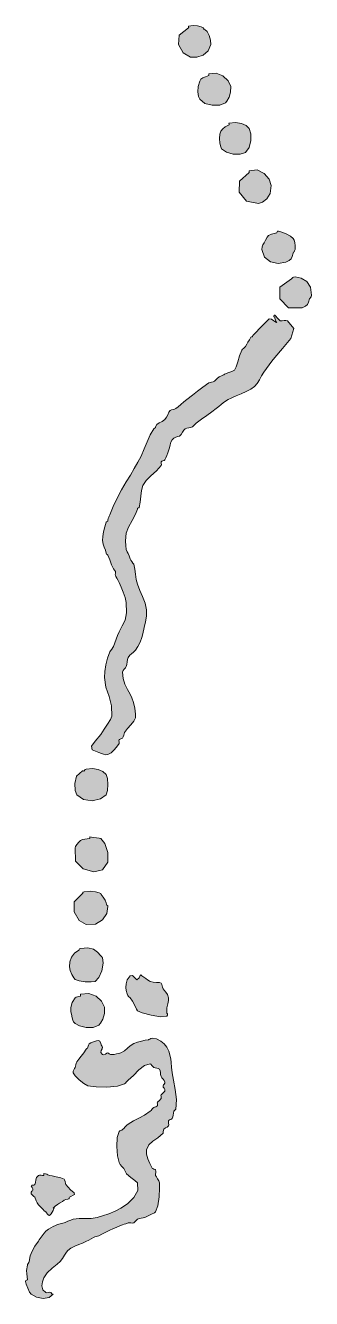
# Model space of a CAD drawing. Header units: inches. Extents: x -493 to 820, y -401 to 913.
# Drawn here: x 118.9 to 135.4, y 767.7 to 841.4 of the extents above; entities that cross this region are included whole.
import ezdxf

# ---------------------------------------------------------------- set-up
doc = ezdxf.new("R2010")
doc.units = ezdxf.units.IN
doc.header["$MEASUREMENT"] = 0
doc.layers.add('Layer 1', color=7, linetype='Continuous')

msp = doc.modelspace()

# ---------------------------------------------------------------- hatches: boundary and pattern name
at = {"layer": 'Layer 1', "true_color": 0xffffff}
for points in [[(128.355, 841.229), (128.358, 841.247), (128.355, 841.282), (128.352, 841.317), (128.355, 841.335), (128.614, 841.374), (128.873, 841.349), (129.084, 841.291), (129.202, 841.229), (129.226, 841.19), (129.231, 841.158), (129.248, 841.135), (129.308, 841.123), (129.43, 841.025), (129.541, 840.798), (129.614, 840.521), (129.626, 840.276), (129.476, 839.902), (129.189, 839.655), (128.829, 839.533), (128.461, 839.535), (128.035, 839.788), (127.764, 840.269), (127.815, 840.807)], [(129.52, 838.476), (129.523, 838.494), (129.52, 838.529), (129.517, 838.564), (129.52, 838.582), (129.934, 838.618), (130.331, 838.453), (130.639, 838.167), (130.791, 837.841), (130.78, 837.517), (130.685, 837.222), (130.563, 836.998), (130.473, 836.888), (130.146, 836.768), (129.718, 836.755), (129.297, 836.861), (128.991, 837.1), (128.925, 837.265), (128.885, 837.528), (128.897, 837.842), (128.991, 838.158), (129.065, 838.265), (129.172, 838.341), (129.321, 838.405)], [(130.685, 835.617), (130.688, 835.635), (130.685, 835.671), (130.682, 835.707), (130.685, 835.723), (131.069, 835.757), (131.404, 835.7), (131.671, 835.576), (131.85, 835.405), (131.95, 835.106), (131.952, 834.708), (131.851, 834.314), (131.638, 834.029), (131.329, 833.924), (130.925, 833.932), (130.534, 834.041), (130.261, 834.241), (130.215, 834.354), (130.163, 834.569), (130.133, 834.832), (130.155, 835.088), (130.219, 835.265), (130.319, 835.398), (130.469, 835.509)], [(131.85, 832.864), (131.853, 832.882), (131.85, 832.917), (131.846, 832.952), (131.85, 832.97), (132.31, 833.011), (132.708, 832.812), (132.995, 832.48), (133.12, 832.123), (133.069, 831.659), (132.877, 831.339), (132.621, 831.147), (132.379, 831.064), (131.692, 831.214), (131.28, 831.736), (131.285, 832.373)], [(133.438, 829.37), (133.449, 829.391), (133.46, 829.431), (133.486, 829.467), (133.543, 829.476), (133.737, 829.423), (133.99, 829.322), (134.23, 829.192), (134.391, 829.053), (134.442, 828.952), (134.485, 828.807), (134.507, 828.625), (134.497, 828.417), (134.474, 828.331), (134.444, 828.283), (134.414, 828.249), (134.391, 828.206), (134.331, 828.014), (134.267, 827.876), (134.159, 827.771), (133.967, 827.676), (133.516, 827.597), (133.08, 827.695), (132.744, 827.969), (132.59, 828.417), (132.601, 828.567), (132.646, 828.682), (132.717, 828.797), (132.802, 828.947), (132.885, 829.118), (132.973, 829.229), (133.134, 829.304)], [(134.285, 826.723), (134.324, 826.747), (134.364, 826.784), (134.418, 826.817), (134.497, 826.829), (134.85, 826.756), (135.176, 826.56), (135.401, 826.234), (135.449, 825.771), (135.428, 825.682), (135.398, 825.635), (135.368, 825.603), (135.343, 825.559), (135.283, 825.367), (135.22, 825.229), (135.112, 825.124), (134.92, 825.029), (134.112, 825.04), (133.627, 825.554), (133.63, 826.23)], [(133.332, 824.5), (133.267, 824.516), (133.267, 824.562), (133.299, 824.603), (133.332, 824.605), (133.383, 824.547), (133.479, 824.443), (133.582, 824.341), (133.649, 824.288), (133.75, 824.279), (133.864, 824.294), (133.976, 824.306), (134.073, 824.288), (134.438, 823.834), (134.247, 823.27), (133.783, 822.685), (133.332, 822.17), (133.167, 821.958), (133.002, 821.742), (132.843, 821.528), (132.696, 821.323), (132.566, 821.106), (132.443, 820.871), (132.314, 820.651), (132.167, 820.477), (131.953, 820.332), (131.676, 820.194), (131.38, 820.065), (131.108, 819.947), (130.969, 819.884), (130.809, 819.812), (130.64, 819.728), (130.473, 819.629), (130.35, 819.54), (130.23, 819.441), (130.1, 819.33), (129.943, 819.206), (129.696, 819.024), (129.403, 818.813), (129.088, 818.586), (128.779, 818.358), (128.722, 818.307), (128.668, 818.249), (128.617, 818.192), (128.567, 818.147), (128.467, 818.105), (128.357, 818.093), (128.247, 818.081), (128.144, 818.041), (128.077, 817.96), (128.006, 817.833), (127.924, 817.704), (127.826, 817.618), (127.729, 817.586), (127.617, 817.552), (127.503, 817.499), (127.402, 817.406), (127.332, 817.272), (127.286, 817.116), (127.245, 816.945), (127.19, 816.771), (127.143, 816.641), (127.092, 816.499), (127.038, 816.361), (126.979, 816.241), (126.938, 816.211), (126.87, 816.186), (126.804, 816.161), (126.767, 816.135), (126.762, 816.086), (126.771, 816.026), (126.778, 815.968), (126.767, 815.923), (126.488, 815.614), (126.179, 815.321), (125.899, 815.039), (125.708, 814.759), (125.627, 814.467), (125.591, 814.132), (125.561, 813.793), (125.497, 813.488), (125.475, 813.47), (125.44, 813.46), (125.408, 813.438), (125.391, 813.382), (125.293, 813.1), (125.088, 812.738), (124.876, 812.354), (124.755, 812.006), (124.73, 811.782), (124.716, 811.531), (124.721, 811.279), (124.755, 811.053), (124.8, 810.926), (124.854, 810.816), (124.913, 810.693), (124.967, 810.523), (125.009, 810.437), (125.075, 810.35), (125.14, 810.271), (125.179, 810.206), (125.245, 809.925), (125.287, 809.624), (125.328, 809.323), (125.391, 809.041), (125.53, 808.685), (125.697, 808.328), (125.843, 807.958), (125.92, 807.559), (125.916, 807.192), (125.865, 806.869), (125.789, 806.546), (125.708, 806.183), (125.647, 805.954), (125.55, 805.699), (125.426, 805.448), (125.285, 805.229), (125.177, 805.117), (125.063, 805.026), (124.955, 804.932), (124.861, 804.806), (124.829, 804.697), (124.812, 804.556), (124.792, 804.407), (124.755, 804.276), (124.704, 804.205), (124.636, 804.134), (124.574, 804.055), (124.543, 803.959), (124.571, 803.591), (124.677, 803.256), (124.822, 802.956), (124.967, 802.688), (125.065, 802.475), (125.162, 802.199), (125.241, 801.877), (125.285, 801.523), (125.288, 801.472), (125.291, 801.417), (125.29, 801.363), (125.285, 801.312), (125.192, 801.117), (125.021, 800.913), (124.823, 800.697), (124.649, 800.465), (124.623, 800.395), (124.603, 800.31), (124.58, 800.223), (124.543, 800.147), (124.501, 800.119), (124.434, 800.093), (124.368, 800.066), (124.332, 800.041), (124.325, 799.992), (124.333, 799.934), (124.341, 799.877), (124.332, 799.83), (124.24, 799.692), (124.08, 799.489), (123.887, 799.298), (123.696, 799.194), (123.541, 799.181), (123.43, 799.205), (123.319, 799.25), (123.167, 799.3), (122.773, 799.464), (122.747, 799.671), (122.956, 799.958), (123.273, 800.359), (123.476, 800.653), (123.674, 800.952), (123.831, 801.219), (123.908, 801.418), (123.904, 802.015), (123.754, 802.556), (123.576, 803.084), (123.485, 803.641), (123.506, 804), (123.574, 804.38), (123.676, 804.761), (123.802, 805.124), (123.844, 805.196), (123.91, 805.287), (123.975, 805.376), (124.014, 805.441), (124.089, 805.646), (124.161, 805.861), (124.238, 806.078), (124.332, 806.288), (124.52, 806.629), (124.681, 806.971), (124.773, 807.395), (124.755, 807.982), (124.688, 808.284), (124.58, 808.578), (124.454, 808.865), (124.332, 809.147), (124.279, 809.263), (124.215, 809.389), (124.157, 809.5), (124.12, 809.57), (124.117, 809.616), (124.125, 809.681), (124.131, 809.744), (124.12, 809.782), (124.013, 809.931), (123.906, 810.169), (123.801, 810.453), (123.696, 810.735), (123.674, 810.754), (123.64, 810.763), (123.607, 810.784), (123.591, 810.841), (123.554, 811.016), (123.484, 811.18), (123.416, 811.359), (123.379, 811.582), (123.393, 811.801), (123.44, 812.074), (123.51, 812.365), (123.591, 812.641), (123.611, 812.658), (123.646, 812.668), (123.679, 812.692), (123.696, 812.747), (123.71, 812.848), (123.735, 812.92), (123.768, 812.985), (123.802, 813.064), (123.999, 813.55), (124.229, 814.031), (124.485, 814.506), (124.755, 814.971), (124.989, 815.361), (125.211, 815.736), (125.417, 816.099), (125.603, 816.453), (125.791, 816.875), (125.956, 817.29), (126.13, 817.683), (126.344, 818.041), (126.377, 818.065), (126.41, 818.07), (126.437, 818.086), (126.449, 818.147), (126.513, 818.278), (126.653, 818.375), (126.825, 818.463), (126.979, 818.57), (127.076, 818.701), (127.147, 818.849), (127.213, 818.99), (127.296, 819.1), (127.369, 819.137), (127.455, 819.156), (127.542, 819.173), (127.614, 819.206), (127.742, 819.311), (127.9, 819.448), (128.074, 819.596), (128.25, 819.735), (128.571, 819.98), (128.873, 820.212), (129.181, 820.444), (129.52, 820.688), (129.59, 820.719), (129.675, 820.737), (129.762, 820.758), (129.838, 820.794), (129.917, 820.866), (130, 820.95), (130.108, 821.035), (130.261, 821.111), (130.336, 821.143), (130.386, 821.169), (130.427, 821.193), (130.473, 821.217), (130.623, 821.279), (130.786, 821.336), (130.925, 821.387), (131.002, 821.429), (131.104, 821.624), (131.189, 821.918), (131.287, 822.259), (131.426, 822.594), (131.468, 822.644), (131.526, 822.691), (131.587, 822.743), (131.638, 822.806), (131.708, 822.929), (131.78, 823.054), (131.86, 823.187), (131.955, 823.335), (131.987, 823.359), (132.021, 823.364), (132.047, 823.381), (132.061, 823.441), (132.198, 823.575), (132.507, 823.898), (132.831, 824.231), (133.014, 824.394), (133.137, 824.374), (133.271, 824.292), (133.381, 824.208), (133.438, 824.182), (133.406, 824.218), (133.363, 824.328), (133.331, 824.445)], [(122.32, 798.241), (122.342, 798.264), (122.351, 798.296), (122.372, 798.326), (122.426, 798.347), (122.802, 798.374), (123.134, 798.324), (123.402, 798.207), (123.591, 798.029), (123.658, 797.804), (123.682, 797.458), (123.661, 797.106), (123.591, 796.865), (123.271, 796.624), (122.788, 796.515), (122.283, 796.581), (121.896, 796.865), (121.806, 797.114), (121.771, 797.514), (121.878, 797.933), (122.214, 798.241), (122.239, 798.245), (122.268, 798.241), (122.295, 798.237)], [(122.638, 794.324), (122.638, 794.34), (122.638, 794.377), (122.638, 794.413), (122.638, 794.43), (122.846, 794.396), (123.034, 794.371), (123.182, 794.348), (123.273, 794.324), (123.516, 794.039), (123.688, 793.531), (123.678, 792.97), (123.379, 792.523), (122.878, 792.409), (122.267, 792.569), (121.814, 793.024), (121.791, 793.794), (121.825, 793.86), (121.903, 793.984), (122.004, 794.119), (122.108, 794.218), (122.219, 794.266), (122.349, 794.291), (122.491, 794.306)], [(122.214, 791.147), (122.236, 791.171), (122.246, 791.201), (122.267, 791.231), (122.32, 791.253), (122.678, 791.278), (122.977, 791.24), (123.186, 791.182), (123.273, 791.147), (123.31, 791.093), (123.423, 790.944), (123.542, 790.765), (123.591, 790.618), (123.602, 790.528), (123.638, 790.475), (123.677, 790.44), (123.696, 790.406), (123.627, 789.993), (123.375, 789.619), (122.966, 789.374), (122.426, 789.347), (122.04, 789.596), (121.742, 790.092), (121.733, 790.666)], [(122.002, 787.865), (122.024, 787.889), (122.034, 787.919), (122.055, 787.949), (122.108, 787.971), (122.539, 788.002), (122.859, 787.924), (123.096, 787.764), (123.273, 787.547), (123.295, 787.521), (123.333, 787.482), (123.366, 787.45), (123.379, 787.441), (123.409, 787.112), (123.334, 786.685), (123.176, 786.291), (122.956, 786.065), (122.733, 786.036), (122.385, 786.043), (122.031, 786.088), (121.791, 786.171), (121.717, 786.271), (121.614, 786.468), (121.52, 786.701), (121.473, 786.912), (121.494, 787.193), (121.589, 787.461), (121.759, 787.693)], [(124.967, 786.383), (125.119, 786.407), (125.248, 786.267), (125.37, 786.159), (125.497, 786.277), (125.554, 786.411), (125.59, 786.441), (125.658, 786.389), (125.814, 786.277), (125.888, 786.227), (125.98, 786.162), (126.069, 786.101), (126.132, 786.065), (126.306, 786.025), (126.495, 786.01), (126.662, 785.996), (126.767, 785.959), (126.811, 785.889), (126.825, 785.808), (126.837, 785.723), (126.873, 785.642), (126.946, 785.559), (127.041, 785.447), (127.131, 785.301), (127.19, 785.112), (127.185, 784.957), (127.143, 784.771), (127.098, 784.543), (127.085, 784.265), (127.102, 784.235), (127.13, 784.182), (127.135, 784.118), (127.085, 784.053), (126.73, 784.014), (126.192, 784.108), (125.677, 784.255), (125.391, 784.371), (125.339, 784.467), (125.237, 784.676), (125.105, 784.918), (124.967, 785.112), (124.882, 785.2), (124.842, 785.251), (124.812, 785.339), (124.755, 785.536), (124.725, 785.711), (124.736, 785.927), (124.81, 786.159)], [(122.108, 785.218), (122.112, 785.235), (122.108, 785.271), (122.105, 785.307), (122.108, 785.324), (122.588, 785.364), (123.011, 785.207), (123.326, 784.923), (123.485, 784.583), (123.487, 784.208), (123.393, 783.882), (123.266, 783.642), (123.167, 783.524), (122.835, 783.405), (122.429, 783.402), (122.048, 783.487), (121.791, 783.63), (121.703, 783.734), (121.662, 783.83), (121.632, 783.958), (121.579, 784.159), (121.556, 784.31), (121.558, 784.562), (121.624, 784.852), (121.791, 785.112), (121.859, 785.158), (121.932, 785.178), (122.014, 785.191)], [(126.026, 782.677), (126.054, 782.694), (126.103, 782.731), (126.167, 782.767), (126.238, 782.783), (126.505, 782.734), (126.74, 782.612), (126.935, 782.444), (127.085, 782.253), (127.151, 782.142), (127.204, 782.028), (127.25, 781.895), (127.296, 781.724), (127.321, 781.583), (127.344, 781.37), (127.371, 781.095), (127.402, 780.771), (127.476, 780.341), (127.581, 779.807), (127.648, 779.225), (127.614, 778.653), (127.6, 778.648), (127.567, 778.624), (127.531, 778.588), (127.508, 778.547), (127.485, 778.437), (127.467, 778.333), (127.443, 778.231), (127.402, 778.124), (127.362, 778.092), (127.295, 778.067), (127.229, 778.044), (127.19, 778.018), (127.181, 777.945), (127.194, 777.857), (127.205, 777.771), (127.19, 777.7), (127.116, 777.639), (127.013, 777.584), (126.919, 777.508), (126.873, 777.383), (126.874, 777.361), (126.876, 777.328), (126.877, 777.296), (126.873, 777.277), (126.573, 777.015), (126.281, 776.819), (126.048, 776.613), (125.92, 776.324), (125.923, 776.071), (125.996, 775.807), (126.109, 775.538), (126.238, 775.265), (126.278, 775.233), (126.345, 775.208), (126.411, 775.186), (126.449, 775.159), (126.461, 775.085), (126.451, 775.001), (126.44, 774.917), (126.449, 774.842), (126.498, 774.751), (126.564, 774.646), (126.626, 774.532), (126.661, 774.418), (126.669, 774.1), (126.643, 773.597), (126.572, 773.081), (126.449, 772.724), (126.373, 772.67), (126.218, 772.591), (126.02, 772.499), (125.814, 772.406), (125.723, 772.378), (125.618, 772.36), (125.506, 772.338), (125.391, 772.3), (125.339, 772.259), (125.28, 772.191), (125.223, 772.125), (125.179, 772.089), (125.104, 772.078), (125.021, 772.086), (124.938, 772.096), (124.861, 772.089), (124.79, 772.064), (124.718, 772.038), (124.639, 772.01), (124.543, 771.983), (124.417, 771.936), (124.21, 771.846), (123.984, 771.746), (123.802, 771.665), (123.65, 771.595), (123.497, 771.518), (123.337, 771.435), (123.167, 771.348), (123.096, 771.32), (123.017, 771.3), (122.933, 771.276), (122.85, 771.242), (122.728, 771.171), (122.586, 771.091), (122.418, 771.006), (122.214, 770.924), (122.002, 770.846), (121.777, 770.75), (121.559, 770.634), (121.367, 770.5), (121.293, 770.401), (121.183, 770.225), (121.06, 770.027), (120.943, 769.865), (120.761, 769.702), (120.479, 769.472), (120.191, 769.201), (119.991, 768.912), (119.908, 768.68), (119.873, 768.442), (119.923, 768.227), (120.097, 768.065), (120.169, 768.053), (120.254, 768.063), (120.339, 768.075), (120.414, 768.065), (120.415, 768.042), (120.443, 767.986), (120.483, 767.943), (120.52, 767.959), (120.296, 767.766), (119.95, 767.715), (119.571, 767.787), (119.25, 767.959), (119.164, 768.087), (119.059, 768.309), (118.969, 768.542), (118.932, 768.701), (118.948, 768.755), (118.984, 768.784), (119.021, 768.798), (119.038, 768.807), (119.027, 768.978), (119.002, 769.136), (118.995, 769.341), (119.038, 769.653), (119.056, 769.687), (119.089, 769.735), (119.123, 769.795), (119.144, 769.865), (119.21, 770.184), (119.323, 770.465), (119.479, 770.737), (119.673, 771.03), (119.726, 771.111), (119.776, 771.189), (119.828, 771.268), (119.885, 771.348), (120.007, 771.507), (120.114, 771.617), (120.266, 771.725), (120.52, 771.877), (120.661, 771.948), (120.789, 771.99), (120.941, 772.029), (121.155, 772.089), (121.224, 772.12), (121.369, 772.186), (121.54, 772.256), (121.685, 772.3), (122.024, 772.337), (122.368, 772.342), (122.715, 772.353), (123.061, 772.406), (123.381, 772.495), (123.746, 772.616), (124.112, 772.764), (124.438, 772.936), (124.815, 773.201), (125.184, 773.555), (125.417, 773.969), (125.391, 774.418), (125.255, 774.541), (125.007, 774.717), (124.765, 774.929), (124.649, 775.159), (124.604, 775.239), (124.504, 775.354), (124.398, 775.479), (124.332, 775.583), (124.25, 775.97), (124.205, 776.506), (124.225, 777.03), (124.332, 777.383), (124.377, 777.418), (124.434, 777.439), (124.493, 777.458), (124.543, 777.489), (124.614, 777.561), (124.696, 777.65), (124.782, 777.738), (124.861, 777.806), (125.165, 777.989), (125.485, 778.148), (125.811, 778.321), (126.132, 778.547), (126.187, 778.603), (126.229, 778.655), (126.275, 778.708), (126.344, 778.759), (126.389, 778.781), (126.454, 778.808), (126.516, 778.838), (126.555, 778.865), (126.562, 778.91), (126.553, 778.974), (126.544, 779.037), (126.555, 779.077), (126.603, 779.118), (126.669, 779.181), (126.732, 779.244), (126.767, 779.289), (126.771, 779.334), (126.763, 779.399), (126.757, 779.462), (126.767, 779.5), (126.809, 779.54), (126.88, 779.609), (126.948, 779.677), (126.979, 779.712), (126.977, 779.815), (126.937, 779.885), (126.891, 779.947), (126.873, 780.03), (126.895, 780.083), (126.935, 780.128), (126.971, 780.176), (126.979, 780.242), (126.942, 780.332), (126.878, 780.416), (126.812, 780.492), (126.767, 780.559), (126.734, 780.684), (126.728, 780.792), (126.715, 780.891), (126.661, 780.982), (126.598, 781.017), (126.507, 781.042), (126.413, 781.063), (126.344, 781.088), (126.301, 781.128), (126.23, 781.2), (126.164, 781.269), (126.132, 781.3), (125.812, 781.208), (125.486, 780.945), (125.166, 780.622), (124.861, 780.348), (124.804, 780.296), (124.75, 780.237), (124.7, 780.181), (124.649, 780.136), (124.236, 780.001), (123.631, 779.95), (123.005, 779.965), (122.532, 780.03), (122.304, 780.151), (122.029, 780.371), (121.793, 780.605), (121.685, 780.771), (121.687, 780.866), (121.714, 780.945), (121.753, 781.017), (121.791, 781.088), (121.813, 781.156), (121.835, 781.24), (121.862, 781.328), (121.896, 781.406), (122.013, 781.572), (122.154, 781.74), (122.298, 781.926), (122.426, 782.147), (122.447, 782.168), (122.478, 782.181), (122.508, 782.203), (122.532, 782.253), (122.565, 782.369), (122.613, 782.454), (122.7, 782.518), (122.85, 782.571), (123.028, 782.626), (123.143, 782.649), (123.217, 782.606), (123.273, 782.465), (123.299, 782.398), (123.334, 782.331), (123.365, 782.277), (123.379, 782.253), (123.353, 782.164), (123.298, 782.065), (123.283, 781.955), (123.379, 781.83), (123.46, 781.814), (123.544, 781.856), (123.625, 781.911), (123.696, 781.936), (123.727, 781.917), (123.773, 781.88), (123.835, 781.844), (123.908, 781.83), (124.054, 781.842), (124.191, 781.865), (124.319, 781.897), (124.438, 781.936), (124.658, 782.052), (124.827, 782.194), (124.986, 782.339), (125.179, 782.465), (125.395, 782.552), (125.623, 782.615), (125.84, 782.656)], [(119.991, 774.842), (119.992, 774.858), (119.991, 774.895), (119.991, 774.931), (119.991, 774.947), (120.09, 774.926), (120.162, 774.902), (120.228, 774.875), (120.309, 774.842), (120.464, 774.808), (120.709, 774.765), (120.966, 774.708), (121.155, 774.63), (121.184, 774.576), (121.213, 774.478), (121.239, 774.376), (121.261, 774.312), (121.528, 774.001), (121.736, 773.838), (121.76, 773.728), (121.473, 773.571), (121.452, 773.546), (121.445, 773.513), (121.425, 773.481), (121.367, 773.465), (121.263, 773.447), (121.165, 773.404), (121.062, 773.339), (120.943, 773.253), (120.893, 773.227), (120.785, 773.164), (120.65, 773.066), (120.52, 772.936), (120.584, 772.971), (120.531, 772.815), (120.42, 772.615), (120.309, 772.512), (120.266, 772.54), (120.204, 772.606), (120.142, 772.678), (120.097, 772.724), (120.019, 772.793), (119.952, 772.866), (119.878, 772.947), (119.779, 773.042), (119.675, 773.146), (119.613, 773.247), (119.554, 773.377), (119.461, 773.571), (119.421, 773.617), (119.35, 773.683), (119.281, 773.747), (119.25, 773.783), (119.253, 773.877), (119.288, 773.926), (119.331, 773.956), (119.355, 773.995), (119.346, 774.072), (119.311, 774.145), (119.271, 774.196), (119.25, 774.206), (119.292, 774.268), (119.348, 774.277), (119.408, 774.278), (119.461, 774.312), (119.505, 774.431), (119.527, 774.574), (119.569, 774.719), (119.673, 774.842), (119.738, 774.857), (119.827, 774.851), (119.918, 774.84)]]:
    msp.add_hatch(color=7, dxfattribs=at).paths.add_polyline_path(points)

# ---------------------------------------------------------------- linework, layer by layer
at = {"layer": 'Layer 1', "lineweight": 0}
for points in [[(128.355, 841.229), (128.358, 841.247), (128.355, 841.282), (128.352, 841.317), (128.355, 841.335), (128.614, 841.374), (128.873, 841.349), (129.084, 841.291), (129.202, 841.229), (129.226, 841.19), (129.231, 841.158), (129.248, 841.135), (129.308, 841.123), (129.43, 841.025), (129.541, 840.798), (129.614, 840.521), (129.626, 840.276), (129.476, 839.902), (129.189, 839.655), (128.829, 839.533), (128.461, 839.535), (128.035, 839.788), (127.764, 840.269), (127.815, 840.807), (128.355, 841.229), (128.355, 841.229)], [(129.52, 838.476), (129.523, 838.494), (129.52, 838.529), (129.517, 838.564), (129.52, 838.582), (129.934, 838.618), (130.331, 838.453), (130.639, 838.167), (130.791, 837.841), (130.78, 837.517), (130.685, 837.222), (130.563, 836.998), (130.473, 836.888), (130.146, 836.768), (129.718, 836.755), (129.297, 836.861), (128.991, 837.1), (128.925, 837.265), (128.885, 837.528), (128.897, 837.842), (128.991, 838.158), (129.065, 838.265), (129.172, 838.341), (129.321, 838.405), (129.52, 838.476), (129.52, 838.476)], [(130.685, 835.617), (130.688, 835.635), (130.685, 835.671), (130.682, 835.707), (130.685, 835.723), (131.069, 835.757), (131.404, 835.7), (131.671, 835.576), (131.85, 835.405), (131.95, 835.106), (131.952, 834.708), (131.851, 834.314), (131.638, 834.029), (131.329, 833.924), (130.925, 833.932), (130.534, 834.041), (130.261, 834.241), (130.215, 834.354), (130.163, 834.569), (130.133, 834.832), (130.155, 835.088), (130.219, 835.265), (130.319, 835.398), (130.469, 835.509), (130.685, 835.617), (130.685, 835.617)], [(131.85, 832.864), (131.853, 832.882), (131.85, 832.917), (131.846, 832.952), (131.85, 832.97), (132.31, 833.011), (132.708, 832.812), (132.995, 832.48), (133.12, 832.123), (133.069, 831.659), (132.877, 831.339), (132.621, 831.147), (132.379, 831.064), (131.692, 831.214), (131.28, 831.736), (131.285, 832.373), (131.85, 832.864), (131.85, 832.864)], [(133.438, 829.37), (133.449, 829.391), (133.46, 829.431), (133.486, 829.467), (133.543, 829.476), (133.737, 829.423), (133.99, 829.322), (134.23, 829.192), (134.391, 829.053), (134.442, 828.952), (134.485, 828.807), (134.507, 828.625), (134.497, 828.417), (134.474, 828.331), (134.444, 828.283), (134.414, 828.249), (134.391, 828.206), (134.331, 828.014), (134.267, 827.876), (134.159, 827.771), (133.967, 827.676), (133.516, 827.597), (133.08, 827.695), (132.744, 827.969), (132.59, 828.417), (132.601, 828.567), (132.646, 828.682), (132.717, 828.797), (132.802, 828.947), (132.885, 829.118), (132.973, 829.229), (133.134, 829.304), (133.438, 829.37), (133.438, 829.37)], [(134.285, 826.723), (134.324, 826.747), (134.364, 826.784), (134.418, 826.817), (134.497, 826.829), (134.85, 826.756), (135.176, 826.56), (135.401, 826.234), (135.449, 825.771), (135.428, 825.682), (135.398, 825.635), (135.368, 825.603), (135.343, 825.559), (135.283, 825.367), (135.22, 825.229), (135.112, 825.124), (134.92, 825.029), (134.112, 825.04), (133.627, 825.554), (133.63, 826.23), (134.285, 826.723), (134.285, 826.723)], [(133.332, 824.5), (133.267, 824.516), (133.267, 824.562), (133.299, 824.603), (133.332, 824.605), (133.383, 824.547), (133.479, 824.443), (133.582, 824.341), (133.649, 824.288), (133.75, 824.279), (133.864, 824.294), (133.976, 824.306), (134.073, 824.288), (134.438, 823.834), (134.247, 823.27), (133.783, 822.685), (133.332, 822.17), (133.167, 821.958), (133.002, 821.742), (132.843, 821.528), (132.696, 821.323), (132.566, 821.106), (132.443, 820.871), (132.314, 820.651), (132.167, 820.477), (131.953, 820.332), (131.676, 820.194), (131.38, 820.065), (131.108, 819.947), (130.969, 819.884), (130.809, 819.812), (130.64, 819.728), (130.473, 819.629), (130.35, 819.54), (130.23, 819.441), (130.1, 819.33), (129.943, 819.206), (129.696, 819.024), (129.403, 818.813), (129.088, 818.586), (128.779, 818.358), (128.722, 818.307), (128.668, 818.249), (128.617, 818.192), (128.567, 818.147), (128.467, 818.105), (128.357, 818.093), (128.247, 818.081), (128.144, 818.041), (128.077, 817.96), (128.006, 817.833), (127.924, 817.704), (127.826, 817.618), (127.729, 817.586), (127.617, 817.552), (127.503, 817.499), (127.402, 817.406), (127.332, 817.272), (127.286, 817.116), (127.245, 816.945), (127.19, 816.771), (127.143, 816.641), (127.092, 816.499), (127.038, 816.361), (126.979, 816.241), (126.938, 816.211), (126.87, 816.186), (126.804, 816.161), (126.767, 816.135), (126.762, 816.086), (126.771, 816.026), (126.778, 815.968), (126.767, 815.923), (126.488, 815.614), (126.179, 815.321), (125.899, 815.039), (125.708, 814.759), (125.627, 814.467), (125.591, 814.132), (125.561, 813.793), (125.497, 813.488), (125.475, 813.47), (125.44, 813.46), (125.408, 813.438), (125.391, 813.382), (125.293, 813.1), (125.088, 812.738), (124.876, 812.354), (124.755, 812.006), (124.73, 811.782), (124.716, 811.531), (124.721, 811.279), (124.755, 811.053), (124.8, 810.926), (124.854, 810.816), (124.913, 810.693), (124.967, 810.523), (125.009, 810.437), (125.075, 810.35), (125.14, 810.271), (125.179, 810.206), (125.245, 809.925), (125.287, 809.624), (125.328, 809.323), (125.391, 809.041), (125.53, 808.685), (125.697, 808.328), (125.843, 807.958), (125.92, 807.559), (125.916, 807.192), (125.865, 806.869), (125.789, 806.546), (125.708, 806.183), (125.647, 805.954), (125.55, 805.699), (125.426, 805.448), (125.285, 805.229), (125.177, 805.117), (125.063, 805.026), (124.955, 804.932), (124.861, 804.806), (124.829, 804.697), (124.812, 804.556), (124.792, 804.407), (124.755, 804.276), (124.704, 804.205), (124.636, 804.134), (124.574, 804.055), (124.543, 803.959), (124.571, 803.591), (124.677, 803.256), (124.822, 802.956), (124.967, 802.688), (125.065, 802.475), (125.162, 802.199), (125.241, 801.877), (125.285, 801.523), (125.288, 801.472), (125.291, 801.417), (125.29, 801.363), (125.285, 801.312), (125.192, 801.117), (125.021, 800.913), (124.823, 800.697), (124.649, 800.465), (124.623, 800.395), (124.603, 800.31), (124.58, 800.223), (124.543, 800.147), (124.501, 800.119), (124.434, 800.093), (124.368, 800.066), (124.332, 800.041), (124.325, 799.992), (124.333, 799.934), (124.341, 799.877), (124.332, 799.83), (124.24, 799.692), (124.08, 799.489), (123.887, 799.298), (123.696, 799.194), (123.541, 799.181), (123.43, 799.205), (123.319, 799.25), (123.167, 799.3), (122.773, 799.464), (122.747, 799.671), (122.956, 799.958), (123.273, 800.359), (123.476, 800.653), (123.674, 800.952), (123.831, 801.219), (123.908, 801.418), (123.904, 802.015), (123.754, 802.556), (123.576, 803.084), (123.485, 803.641), (123.506, 804), (123.574, 804.38), (123.676, 804.761), (123.802, 805.124), (123.844, 805.196), (123.91, 805.287), (123.975, 805.376), (124.014, 805.441), (124.089, 805.646), (124.161, 805.861), (124.238, 806.078), (124.332, 806.288), (124.52, 806.629), (124.681, 806.971), (124.773, 807.395), (124.755, 807.982), (124.688, 808.284), (124.58, 808.578), (124.454, 808.865), (124.332, 809.147), (124.279, 809.263), (124.215, 809.389), (124.157, 809.5), (124.12, 809.57), (124.117, 809.616), (124.125, 809.681), (124.131, 809.744), (124.12, 809.782), (124.013, 809.931), (123.906, 810.169), (123.801, 810.453), (123.696, 810.735), (123.674, 810.754), (123.64, 810.763), (123.607, 810.784), (123.591, 810.841), (123.554, 811.016), (123.484, 811.18), (123.416, 811.359), (123.379, 811.582), (123.393, 811.801), (123.44, 812.074), (123.51, 812.365), (123.591, 812.641), (123.611, 812.658), (123.646, 812.668), (123.679, 812.692), (123.696, 812.747), (123.71, 812.848), (123.735, 812.92), (123.768, 812.985), (123.802, 813.064), (123.999, 813.55), (124.229, 814.031), (124.485, 814.506), (124.755, 814.971), (124.989, 815.361), (125.211, 815.736), (125.417, 816.099), (125.603, 816.453), (125.791, 816.875), (125.956, 817.29), (126.13, 817.683), (126.344, 818.041), (126.377, 818.065), (126.41, 818.07), (126.437, 818.086), (126.449, 818.147), (126.513, 818.278), (126.653, 818.375), (126.825, 818.463), (126.979, 818.57), (127.076, 818.701), (127.147, 818.849), (127.213, 818.99), (127.296, 819.1), (127.369, 819.137), (127.455, 819.156), (127.542, 819.173), (127.614, 819.206), (127.742, 819.311), (127.9, 819.448), (128.074, 819.596), (128.25, 819.735), (128.571, 819.98), (128.873, 820.212), (129.181, 820.444), (129.52, 820.688), (129.59, 820.719), (129.675, 820.737), (129.762, 820.758), (129.838, 820.794), (129.917, 820.866), (130, 820.95), (130.108, 821.035), (130.261, 821.111), (130.336, 821.143), (130.386, 821.169), (130.427, 821.193), (130.473, 821.217), (130.623, 821.279), (130.786, 821.336), (130.925, 821.387), (131.002, 821.429), (131.104, 821.624), (131.189, 821.918), (131.287, 822.259), (131.426, 822.594), (131.468, 822.644), (131.526, 822.691), (131.587, 822.743), (131.638, 822.806), (131.708, 822.929), (131.78, 823.054), (131.86, 823.187), (131.955, 823.335), (131.987, 823.359), (132.021, 823.364), (132.047, 823.381), (132.061, 823.441), (132.198, 823.575), (132.507, 823.898), (132.831, 824.231), (133.014, 824.394), (133.137, 824.374), (133.271, 824.292), (133.381, 824.208), (133.438, 824.182), (133.406, 824.218), (133.363, 824.328), (133.331, 824.445), (133.332, 824.5), (133.332, 824.5)], [(122.32, 798.241), (122.342, 798.264), (122.351, 798.296), (122.372, 798.326), (122.426, 798.347), (122.802, 798.374), (123.134, 798.324), (123.402, 798.207), (123.591, 798.029), (123.658, 797.804), (123.682, 797.458), (123.661, 797.106), (123.591, 796.865), (123.271, 796.624), (122.788, 796.515), (122.283, 796.581), (121.896, 796.865), (121.806, 797.114), (121.771, 797.514), (121.878, 797.933), (122.214, 798.241), (122.239, 798.245), (122.268, 798.241), (122.295, 798.237), (122.32, 798.241), (122.32, 798.241)], [(122.638, 794.324), (122.638, 794.34), (122.638, 794.377), (122.638, 794.413), (122.638, 794.43), (122.846, 794.396), (123.034, 794.371), (123.182, 794.348), (123.273, 794.324), (123.516, 794.039), (123.688, 793.531), (123.678, 792.97), (123.379, 792.523), (122.878, 792.409), (122.267, 792.569), (121.814, 793.024), (121.791, 793.794), (121.825, 793.86), (121.903, 793.984), (122.004, 794.119), (122.108, 794.218), (122.219, 794.266), (122.349, 794.291), (122.491, 794.306), (122.638, 794.324), (122.638, 794.324)], [(122.214, 791.147), (122.236, 791.171), (122.246, 791.201), (122.267, 791.231), (122.32, 791.253), (122.678, 791.278), (122.977, 791.24), (123.186, 791.182), (123.273, 791.147), (123.31, 791.093), (123.423, 790.944), (123.542, 790.765), (123.591, 790.618), (123.602, 790.528), (123.638, 790.475), (123.677, 790.44), (123.696, 790.406), (123.627, 789.993), (123.375, 789.619), (122.966, 789.374), (122.426, 789.347), (122.04, 789.596), (121.742, 790.092), (121.733, 790.666), (122.214, 791.147), (122.214, 791.147)], [(122.002, 787.865), (122.024, 787.889), (122.034, 787.919), (122.055, 787.949), (122.108, 787.971), (122.539, 788.002), (122.859, 787.924), (123.096, 787.764), (123.273, 787.547), (123.295, 787.521), (123.333, 787.482), (123.366, 787.45), (123.379, 787.441), (123.409, 787.112), (123.334, 786.685), (123.176, 786.291), (122.956, 786.065), (122.733, 786.036), (122.385, 786.043), (122.031, 786.088), (121.791, 786.171), (121.717, 786.271), (121.614, 786.468), (121.52, 786.701), (121.473, 786.912), (121.494, 787.193), (121.589, 787.461), (121.759, 787.693), (122.002, 787.865), (122.002, 787.865)], [(124.967, 786.383), (125.119, 786.407), (125.248, 786.267), (125.37, 786.159), (125.497, 786.277), (125.554, 786.411), (125.59, 786.441), (125.658, 786.389), (125.814, 786.277), (125.888, 786.227), (125.98, 786.162), (126.069, 786.101), (126.132, 786.065), (126.306, 786.025), (126.495, 786.01), (126.662, 785.996), (126.767, 785.959), (126.811, 785.889), (126.825, 785.808), (126.837, 785.723), (126.873, 785.642), (126.946, 785.559), (127.041, 785.447), (127.131, 785.301), (127.19, 785.112), (127.185, 784.957), (127.143, 784.771), (127.098, 784.543), (127.085, 784.265), (127.102, 784.235), (127.13, 784.182), (127.135, 784.118), (127.085, 784.053), (126.73, 784.014), (126.192, 784.108), (125.677, 784.255), (125.391, 784.371), (125.339, 784.467), (125.237, 784.676), (125.105, 784.918), (124.967, 785.112), (124.882, 785.2), (124.842, 785.251), (124.812, 785.339), (124.755, 785.536), (124.725, 785.711), (124.736, 785.927), (124.81, 786.159), (124.967, 786.383), (124.967, 786.383)], [(122.108, 785.218), (122.112, 785.235), (122.108, 785.271), (122.105, 785.307), (122.108, 785.324), (122.588, 785.364), (123.011, 785.207), (123.326, 784.923), (123.485, 784.583), (123.487, 784.208), (123.393, 783.882), (123.266, 783.642), (123.167, 783.524), (122.835, 783.405), (122.429, 783.402), (122.048, 783.487), (121.791, 783.63), (121.703, 783.734), (121.662, 783.83), (121.632, 783.958), (121.579, 784.159), (121.556, 784.31), (121.558, 784.562), (121.624, 784.852), (121.791, 785.112), (121.859, 785.158), (121.932, 785.178), (122.014, 785.191), (122.108, 785.218), (122.108, 785.218)], [(126.026, 782.677), (126.054, 782.694), (126.103, 782.731), (126.167, 782.767), (126.238, 782.783), (126.505, 782.734), (126.74, 782.612), (126.935, 782.444), (127.085, 782.253), (127.151, 782.142), (127.204, 782.028), (127.25, 781.895), (127.296, 781.724), (127.321, 781.583), (127.344, 781.37), (127.371, 781.095), (127.402, 780.771), (127.476, 780.341), (127.581, 779.807), (127.648, 779.225), (127.614, 778.653), (127.6, 778.648), (127.567, 778.624), (127.531, 778.588), (127.508, 778.547), (127.485, 778.437), (127.467, 778.333), (127.443, 778.231), (127.402, 778.124), (127.362, 778.092), (127.295, 778.067), (127.229, 778.044), (127.19, 778.018), (127.181, 777.945), (127.194, 777.857), (127.205, 777.771), (127.19, 777.7), (127.116, 777.639), (127.013, 777.584), (126.919, 777.508), (126.873, 777.383), (126.874, 777.361), (126.876, 777.328), (126.877, 777.296), (126.873, 777.277), (126.573, 777.015), (126.281, 776.819), (126.048, 776.613), (125.92, 776.324), (125.923, 776.071), (125.996, 775.807), (126.109, 775.538), (126.238, 775.265), (126.278, 775.233), (126.345, 775.208), (126.411, 775.186), (126.449, 775.159), (126.461, 775.085), (126.451, 775.001), (126.44, 774.917), (126.449, 774.842), (126.498, 774.751), (126.564, 774.646), (126.626, 774.532), (126.661, 774.418), (126.669, 774.1), (126.643, 773.597), (126.572, 773.081), (126.449, 772.724), (126.373, 772.67), (126.218, 772.591), (126.02, 772.499), (125.814, 772.406), (125.723, 772.378), (125.618, 772.36), (125.506, 772.338), (125.391, 772.3), (125.339, 772.259), (125.28, 772.191), (125.223, 772.125), (125.179, 772.089), (125.104, 772.078), (125.021, 772.086), (124.938, 772.096), (124.861, 772.089), (124.79, 772.064), (124.718, 772.038), (124.639, 772.01), (124.543, 771.983), (124.417, 771.936), (124.21, 771.846), (123.984, 771.746), (123.802, 771.665), (123.65, 771.595), (123.497, 771.518), (123.337, 771.435), (123.167, 771.348), (123.096, 771.32), (123.017, 771.3), (122.933, 771.276), (122.85, 771.242), (122.728, 771.171), (122.586, 771.091), (122.418, 771.006), (122.214, 770.924), (122.002, 770.846), (121.777, 770.75), (121.559, 770.634), (121.367, 770.5), (121.293, 770.401), (121.183, 770.225), (121.06, 770.027), (120.943, 769.865), (120.761, 769.702), (120.479, 769.472), (120.191, 769.201), (119.991, 768.912), (119.908, 768.68), (119.873, 768.442), (119.923, 768.227), (120.097, 768.065), (120.169, 768.053), (120.254, 768.063), (120.339, 768.075), (120.414, 768.065), (120.415, 768.042), (120.443, 767.986), (120.483, 767.943), (120.52, 767.959), (120.296, 767.766), (119.95, 767.715), (119.571, 767.787), (119.25, 767.959), (119.164, 768.087), (119.059, 768.309), (118.969, 768.542), (118.932, 768.701), (118.948, 768.755), (118.984, 768.784), (119.021, 768.798), (119.038, 768.807), (119.027, 768.978), (119.002, 769.136), (118.995, 769.341), (119.038, 769.653), (119.056, 769.687), (119.089, 769.735), (119.123, 769.795), (119.144, 769.865), (119.21, 770.184), (119.323, 770.465), (119.479, 770.737), (119.673, 771.03), (119.726, 771.111), (119.776, 771.189), (119.828, 771.268), (119.885, 771.348), (120.007, 771.507), (120.114, 771.617), (120.266, 771.725), (120.52, 771.877), (120.661, 771.948), (120.789, 771.99), (120.941, 772.029), (121.155, 772.089), (121.224, 772.12), (121.369, 772.186), (121.54, 772.256), (121.685, 772.3), (122.024, 772.337), (122.368, 772.342), (122.715, 772.353), (123.061, 772.406), (123.381, 772.495), (123.746, 772.616), (124.112, 772.764), (124.438, 772.936), (124.815, 773.201), (125.184, 773.555), (125.417, 773.969), (125.391, 774.418), (125.255, 774.541), (125.007, 774.717), (124.765, 774.929), (124.649, 775.159), (124.604, 775.239), (124.504, 775.354), (124.398, 775.479), (124.332, 775.583), (124.25, 775.97), (124.205, 776.506), (124.225, 777.03), (124.332, 777.383), (124.377, 777.418), (124.434, 777.439), (124.493, 777.458), (124.543, 777.489), (124.614, 777.561), (124.696, 777.65), (124.782, 777.738), (124.861, 777.806), (125.165, 777.989), (125.485, 778.148), (125.811, 778.321), (126.132, 778.547), (126.187, 778.603), (126.229, 778.655), (126.275, 778.708), (126.344, 778.759), (126.389, 778.781), (126.454, 778.808), (126.516, 778.838), (126.555, 778.865), (126.562, 778.91), (126.553, 778.974), (126.544, 779.037), (126.555, 779.077), (126.603, 779.118), (126.669, 779.181), (126.732, 779.244), (126.767, 779.289), (126.771, 779.334), (126.763, 779.399), (126.757, 779.462), (126.767, 779.5), (126.809, 779.54), (126.88, 779.609), (126.948, 779.677), (126.979, 779.712), (126.977, 779.815), (126.937, 779.885), (126.891, 779.947), (126.873, 780.03), (126.895, 780.083), (126.935, 780.128), (126.971, 780.176), (126.979, 780.242), (126.942, 780.332), (126.878, 780.416), (126.812, 780.492), (126.767, 780.559), (126.734, 780.684), (126.728, 780.792), (126.715, 780.891), (126.661, 780.982), (126.598, 781.017), (126.507, 781.042), (126.413, 781.063), (126.344, 781.088), (126.301, 781.128), (126.23, 781.2), (126.164, 781.269), (126.132, 781.3), (125.812, 781.208), (125.486, 780.945), (125.166, 780.622), (124.861, 780.348), (124.804, 780.296), (124.75, 780.237), (124.7, 780.181), (124.649, 780.136), (124.236, 780.001), (123.631, 779.95), (123.005, 779.965), (122.532, 780.03), (122.304, 780.151), (122.029, 780.371), (121.793, 780.605), (121.685, 780.771), (121.687, 780.866), (121.714, 780.945), (121.753, 781.017), (121.791, 781.088), (121.813, 781.156), (121.835, 781.24), (121.862, 781.328), (121.896, 781.406), (122.013, 781.572), (122.154, 781.74), (122.298, 781.926), (122.426, 782.147), (122.447, 782.168), (122.478, 782.181), (122.508, 782.203), (122.532, 782.253), (122.565, 782.369), (122.613, 782.454), (122.7, 782.518), (122.85, 782.571), (123.028, 782.626), (123.143, 782.649), (123.217, 782.606), (123.273, 782.465), (123.299, 782.398), (123.334, 782.331), (123.365, 782.277), (123.379, 782.253), (123.353, 782.164), (123.298, 782.065), (123.283, 781.955), (123.379, 781.83), (123.46, 781.814), (123.544, 781.856), (123.625, 781.911), (123.696, 781.936), (123.727, 781.917), (123.773, 781.88), (123.835, 781.844), (123.908, 781.83), (124.054, 781.842), (124.191, 781.865), (124.319, 781.897), (124.438, 781.936), (124.658, 782.052), (124.827, 782.194), (124.986, 782.339), (125.179, 782.465), (125.395, 782.552), (125.623, 782.615), (125.84, 782.656), (126.026, 782.677), (126.026, 782.677)], [(119.991, 774.842), (119.992, 774.858), (119.991, 774.895), (119.991, 774.931), (119.991, 774.947), (120.09, 774.926), (120.162, 774.902), (120.228, 774.875), (120.309, 774.842), (120.464, 774.808), (120.709, 774.765), (120.966, 774.708), (121.155, 774.63), (121.184, 774.576), (121.213, 774.478), (121.239, 774.376), (121.261, 774.312), (121.528, 774.001), (121.736, 773.838), (121.76, 773.728), (121.473, 773.571), (121.452, 773.546), (121.445, 773.513), (121.425, 773.481), (121.367, 773.465), (121.263, 773.447), (121.165, 773.404), (121.062, 773.339), (120.943, 773.253), (120.893, 773.227), (120.785, 773.164), (120.65, 773.066), (120.52, 772.936), (120.584, 772.971), (120.531, 772.815), (120.42, 772.615), (120.309, 772.512), (120.266, 772.54), (120.204, 772.606), (120.142, 772.678), (120.097, 772.724), (120.019, 772.793), (119.952, 772.866), (119.878, 772.947), (119.779, 773.042), (119.675, 773.146), (119.613, 773.247), (119.554, 773.377), (119.461, 773.571), (119.421, 773.617), (119.35, 773.683), (119.281, 773.747), (119.25, 773.783), (119.253, 773.877), (119.288, 773.926), (119.331, 773.956), (119.355, 773.995), (119.346, 774.072), (119.311, 774.145), (119.271, 774.196), (119.25, 774.206), (119.292, 774.268), (119.348, 774.277), (119.408, 774.278), (119.461, 774.312), (119.505, 774.431), (119.527, 774.574), (119.569, 774.719), (119.673, 774.842), (119.738, 774.857), (119.827, 774.851), (119.918, 774.84), (119.991, 774.842), (119.991, 774.842)]]:
    msp.add_lwpolyline(points, dxfattribs=at)

doc.saveas('drawing.dxf')
